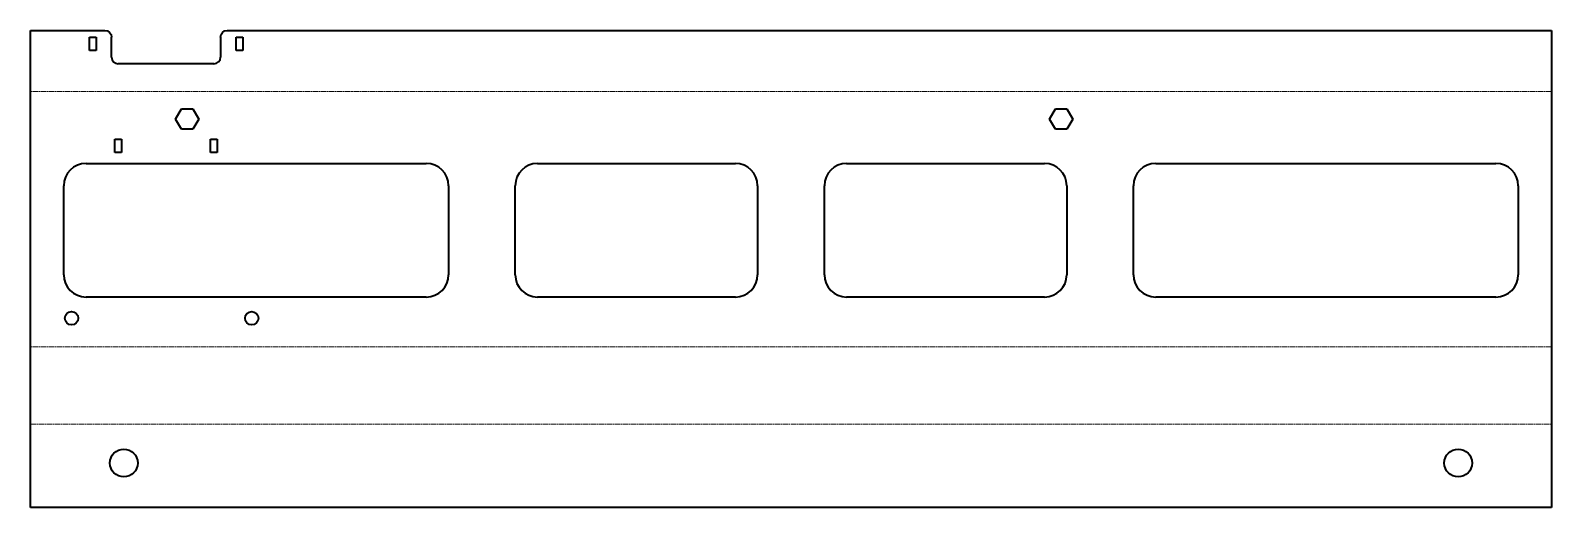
# Model space of a CAD drawing. Header units: inches. Extents: x 0 to 684, y 0 to 214.
import ezdxf

# ---------------------------------------------------------------- set-up
doc = ezdxf.new("R2010")
doc.units = ezdxf.units.IN
doc.header["$MEASUREMENT"] = 0
doc.linetypes.add('Chain', pattern=[13.68, 9.12, -1.14, 2.28, -1.14])
doc.layers.add('SIMUMAK Bend Centerline (ISO)', color=7, linetype='Chain', lineweight=9)
doc.layers.add('SIMUMAK Visible (ISO)', color=7, linetype='Continuous', lineweight=35)

# ---------------------------------------------------------------- blocks, each defined once
blk = doc.blocks.new('BRZ-CON-04-PSL03_1.1 Chapas estructura principal_BRZ-CON-04-PSL03 (desplegada)')
at = {"layer": 'SIMUMAK Bend Centerline (ISO)', "ltscale": 0.263158}
for p, q in [((342, 79.79), (-342, 79.79)), ((342, -35), (-342, -35)), ((-342, -69.79), (342, -69.79))]:
    blk.add_line(p, q, dxfattribs=at)
at = {"layer": 'SIMUMAK Visible (ISO)'}
for p, q in [((-342, -107.18), (-342, 107.18)), ((-342, 107.18), (-308.5, 107.18)), ((-315.5, 104.18), (-312.5, 104.18)), ((-315.5, 98.18), (-315.5, 104.18)), ((-312.5, 104.18), (-312.5, 98.18)), ((-305.5, 95.18), (-305.5, 104.18)), ((-256.5, 104.18), (-256.5, 95.18)), ((-253.5, 107.18), (342, 107.18)), ((-249.5, 104.18), (-246.5, 104.18)), ((-249.5, 98.18), (-249.5, 104.18)), ((-246.5, 104.18), (-246.5, 98.18)), ((342, 107.18), (342, -107.18)), ((-312.5, 98.18), (-315.5, 98.18)), ((-246.5, 98.18), (-249.5, 98.18)), ((-259.5, 92.18), (-302.5, 92.18)), ((-276.7, 67.39), (-274.1, 71.89)), ((-274.1, 71.89), (-268.9, 71.89)), ((-268.9, 71.89), (-266.3, 67.39)), ((116.3, 67.39), (118.9, 71.89)), ((118.9, 71.89), (124.1, 71.89)), ((124.1, 71.89), (126.7, 67.39)), ((-274.1, 62.89), (-276.7, 67.39)), ((-268.9, 62.89), (-274.1, 62.89)), ((-266.3, 67.39), (-268.9, 62.89)), ((118.9, 62.89), (116.3, 67.39)), ((124.1, 62.89), (118.9, 62.89)), ((126.7, 67.39), (124.1, 62.89)), ((-304, 58.39), (-301, 58.39)), ((-304, 52.39), (-304, 58.39)), ((-301, 58.39), (-301, 52.39)), ((-261, 58.39), (-258, 58.39)), ((-261, 52.39), (-261, 58.39)), ((-258, 58.39), (-258, 52.39)), ((-301, 52.39), (-304, 52.39)), ((-258, 52.39), (-261, 52.39)), ((-317, 47.39), (-164, 47.39)), ((-114, 47.39), (-25, 47.39)), ((25, 47.39), (114, 47.39)), ((164, 47.39), (317, 47.39)), ((-327, -2.61), (-327, 37.39)), ((-154, 37.39), (-154, -2.61)), ((-124, -2.61), (-124, 37.39)), ((-15, 37.39), (-15, -2.61)), ((15, -2.61), (15, 37.39)), ((124, 37.39), (124, -2.61)), ((154, -2.61), (154, 37.39)), ((327, 37.39), (327, -2.61)), ((-164, -12.61), (-317, -12.61)), ((-25, -12.61), (-114, -12.61)), ((114, -12.61), (25, -12.61)), ((317, -12.61), (164, -12.61)), ((342, -107.18), (-342, -107.18))]:
    blk.add_line(p, q, dxfattribs=at)
for centre, radius in [((-323.5, -22.11), 3), ((-242.5, -22.11), 3), ((-300, -87.18), 6.25), ((300, -87.18), 6.25)]:
    blk.add_circle(centre, radius, dxfattribs=at)
at = {"layer": 'SIMUMAK Visible (ISO)', "extrusion": (0, 0, -1)}
for centre, start, end in [((308.5, 104.18), 90, 180), ((253.5, 104.18), 0, 90)]:
    blk.add_arc(centre, 3, start, end, dxfattribs=at)
at = {"layer": 'SIMUMAK Visible (ISO)'}
for centre, radius, start, end in [((-302.5, 95.18), 3, 180, 270), ((-259.5, 95.18), 3, 270, 360), ((-317, 37.39), 10, 90, 180), ((-164, 37.39), 10, 0, 90), ((-114, 37.39), 10, 90, 180), ((-25, 37.39), 10, 0, 90), ((25, 37.39), 10, 90, 180), ((114, 37.39), 10, 0, 90), ((164, 37.39), 10, 90, 180), ((317, 37.39), 10, 360, 90), ((-317, -2.61), 10, 180, 270), ((-164, -2.61), 10, 270, 360), ((-114, -2.61), 10, 180, 270), ((-25, -2.61), 10, 270, 360), ((25, -2.61), 10, 180, 270), ((114, -2.61), 10, 270, 0), ((164, -2.61), 10, 180, 270), ((317, -2.61), 10, 270, 0)]:
    blk.add_arc(centre, radius, start, end, dxfattribs=at)

msp = doc.modelspace()

# ---------------------------------------------------------------- block references
msp.add_blockref('BRZ-CON-04-PSL03_1.1 Chapas estructura principal_BRZ-CON-04-PSL03 (desplegada)', (342, 107.18))

doc.saveas('drawing.dxf')
